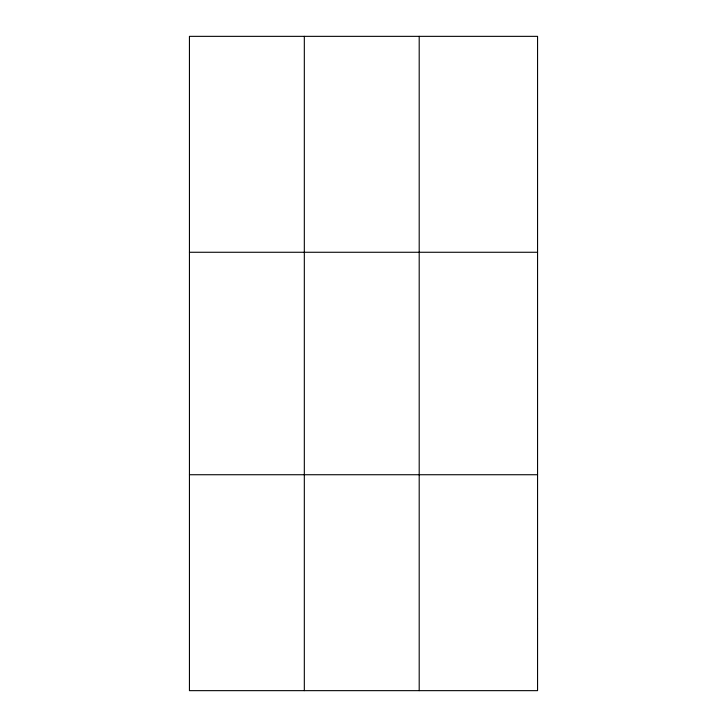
<?xml version="1.0" encoding="UTF-8"?>
<svg xmlns="http://www.w3.org/2000/svg" width="727" height="727" viewBox="0 0 727 727"><rect width="100%" height="100%" fill="white"/><g stroke="black" fill="none" stroke-linecap="round" stroke-linejoin="round"><path stroke-width="1.09" d="M304.322 36.35L304.322 690.65M419.197 36.35L419.197 690.65M189.438 252.269L537.562 252.269M189.438 474.731L537.562 474.731M537.562 618.677L537.562 690.65L189.438 690.65L189.438 36.35L537.562 36.35L537.562 618.677"/></g></svg>
